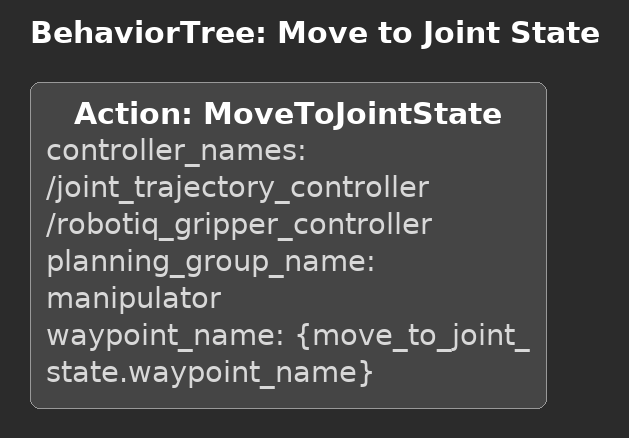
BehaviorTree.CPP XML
<?xml version="1.0"?>
<root main_tree_to_execute="Move to Joint State">
    <BehaviorTree ID="Move to Joint State" _description="Single-node behavior to move to a specified joint state">
        <Action ID="MoveToJointState" controller_names="/joint_trajectory_controller /robotiq_gripper_controller" planning_group_name="manipulator" waypoint_name="{move_to_joint_state.waypoint_name}" />
    </BehaviorTree>
</root>
